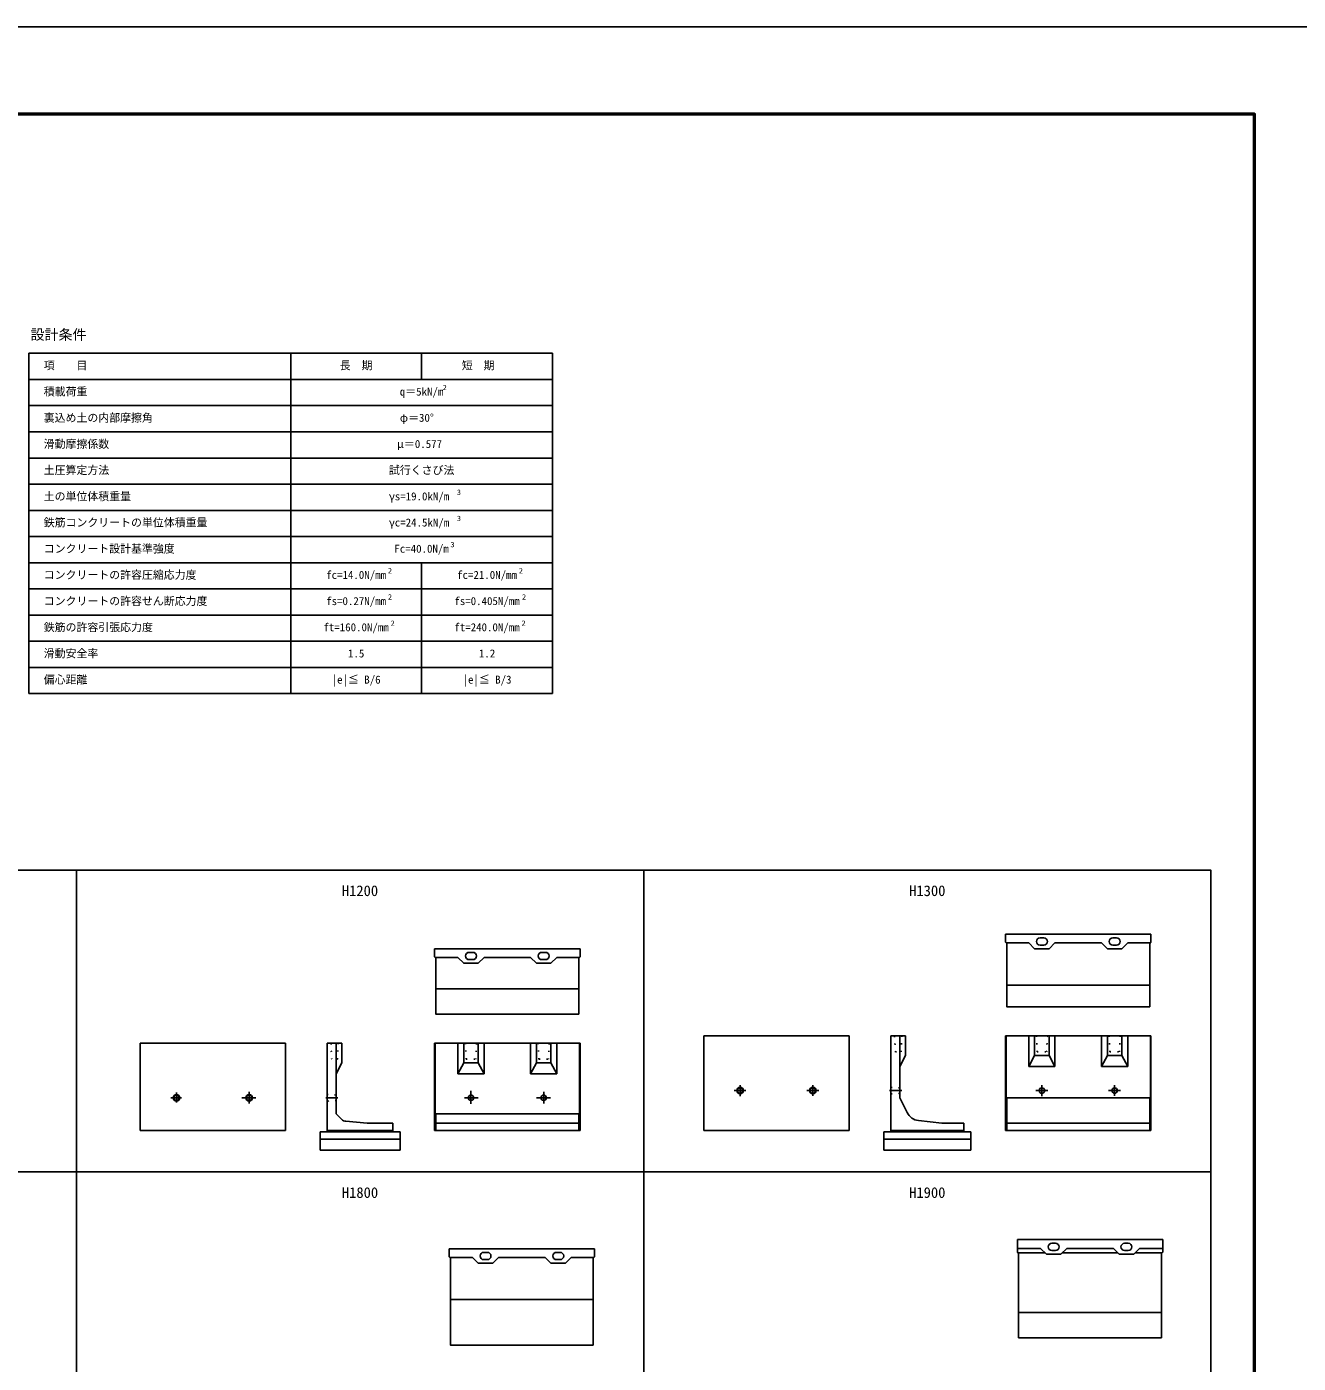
# Model space of a CAD drawing. Units: millimetres, scale not verified. Extents: x -50400 to 50400, y -17820 to 17820.
# Drawn here: x -18083 to -600, y -557 to 17820 of the extents above; entities that cross this region are included whole.
import ezdxf
from ezdxf.enums import TextEntityAlignment as Align

# ---------------------------------------------------------------- set-up
doc = ezdxf.new("R2010")
doc.units = ezdxf.units.MM
doc.header["$LTSCALE"] = 60
doc.linetypes.add('DOTTED', pattern=[1.75, 0.25, -1.5])
doc.linetypes.add('LONG_DASHED_DOTTED', pattern=[15.25, 12, -1.5, 0.25, -1.5])
for name, color, linetype, lineweight in [('0-0_CENTER', 7, 'LONG_DASHED_DOTTED', 25), ('0-2_Defpoints', 5, 'Continuous', 25), ('0-4_HYO', 3, 'Continuous', 25), ('0-6_OUTLINE', 1, 'Continuous', 25), ('0-7_OUTLINE2', 4, 'DOTTED', 25), ('0-8_TXT', 7, 'Continuous', 25), ('0-9_WAKU', 3, 'Continuous', 25)]:
    doc.layers.add(name, color=color, linetype=linetype, lineweight=lineweight)
doc.styles.add('ＭＳ ゴシック', font='')
doc.styles.get('ＭＳ ゴシック').set_extended_font_data('MS Gothic')

msp = doc.modelspace()

# ---------------------------------------------------------------- linework, layer by layer
at = {"layer": '0-0_CENTER'}
for p, q in [((-16025, 3166), (-16025, 3026.42)), ((-15025, 3175.69), (-15025, 3014.78)), ((-11975, 3188.21), (-11975, 3009.16)), ((-10975, 3175.69), (-10975, 3014.78)), ((-8356.92, 3192.61), (-8194.09, 3192.61)), ((-8275, 3268.38), (-8275, 3116.04)), ((-7357.19, 3192.61), (-7193.69, 3192.61)), ((-7275, 3267.18), (-7275, 3117.72)), ((-6052.72, 3192.61), (-6218.75, 3192.61)), ((-4206.92, 3192.61), (-4044.09, 3192.61)), ((-4125, 3268.38), (-4125, 3116.04)), ((-3207.19, 3192.61), (-3043.69, 3192.61)), ((-3125, 3267.18), (-3125, 3117.72)), ((-16099.99, 3092.61), (-15953.15, 3092.61)), ((-15125.29, 3092.61), (-14930.9, 3092.61)), ((-13968.81, 3092.61), (-13804.02, 3092.61)), ((-12064.36, 3092.61), (-11877.52, 3092.61)), ((-11075.29, 3092.61), (-10880.9, 3092.61))]:
    msp.add_line(p, q, dxfattribs=at)
at = {"layer": '0-2_Defpoints'}
msp.add_lwpolyline([(-50400, -17820), (0, -17820), (0, 17820), (-50400, 17820)], close=True, dxfattribs=at)
at = {"layer": '0-4_HYO'}
for p, q in [((-18053.27, 13329.93), (-18053.27, 8649.93)), ((-18053.27, 13329.93), (-10853.27, 13329.93)), ((-14453.27, 13329.93), (-14453.27, 8649.93)), ((-12653.27, 13329.93), (-12653.27, 12969.93)), ((-10853.27, 13329.93), (-10853.27, 8649.93)), ((-18053.27, 12969.93), (-10853.27, 12969.93)), ((-18053.27, 12609.93), (-10853.27, 12609.93)), ((-18053.27, 12249.93), (-10853.27, 12249.93)), ((-18053.27, 11889.93), (-10853.27, 11889.93)), ((-18053.27, 11529.93), (-10853.27, 11529.93)), ((-18053.27, 11169.93), (-10853.27, 11169.93)), ((-18053.27, 10809.93), (-10853.27, 10809.93)), ((-18053.27, 10449.93), (-10853.27, 10449.93)), ((-12653.27, 10449.93), (-12653.27, 8649.93)), ((-18053.27, 10089.93), (-10853.27, 10089.93)), ((-18053.27, 9729.93), (-10853.27, 9729.93)), ((-18053.27, 9369.93), (-10853.27, 9369.93)), ((-18053.27, 9009.93), (-10853.27, 9009.93)), ((-18053.27, 8649.93), (-10853.27, 8649.93))]:
    msp.add_line(p, q, dxfattribs=at)
for points in [[(-25200, 2072.61), (-17400, 2072.61), (-17400, 6222.61), (-25200, 6222.61)], [(-17400, 2072.61), (-9600, 2072.61), (-9600, 6222.61), (-17400, 6222.61)], [(-9600, 2072.61), (-1800, 2072.61), (-1800, 6222.61), (-9600, 6222.61)], [(-25200, -3077.39), (-17400, -3077.39), (-17400, 2072.61), (-25200, 2072.61)], [(-17400, -3077.39), (-9600, -3077.39), (-9600, 2072.61), (-17400, 2072.61)], [(-9600, -3077.39), (-1800, -3077.39), (-1800, 2072.61), (-9600, 2072.61)]]:
    msp.add_lwpolyline(points, close=True, dxfattribs=at)
at = {"layer": '0-6_OUTLINE'}
for p, q in [((-4625, 5342.61), (-2625, 5342.61)), ((-2625, 5231.61), (-2625, 5342.61)), ((-4616, 5222.61), (-4305, 5222.61)), ((-4225, 5142.61), (-4305, 5222.61)), ((-4100, 5292.61), (-4150, 5292.61)), ((-4100, 5192.61), (-4150, 5192.61)), ((-4025, 5142.61), (-3945, 5222.61)), ((-3100, 5292.61), (-3150, 5292.61)), ((-3100, 5192.61), (-3150, 5192.61)), ((-3025, 5142.61), (-2945, 5222.61)), ((-2634, 5222.61), (-2945, 5222.61)), ((-2643, 5213.61), (-2625, 5231.61)), ((-2643, 4342.61), (-2643, 5213.61)), ((-12475, 5142.61), (-10475, 5142.61)), ((-12475, 5031.61), (-12475, 5142.61)), ((-12457, 5013.61), (-12475, 5031.61)), ((-12466, 5022.61), (-12155, 5022.61)), ((-11950, 5092.61), (-12000, 5092.61)), ((-11950, 4992.61), (-12000, 4992.61)), ((-11875, 4942.61), (-11795, 5022.61)), ((-11155, 5022.61), (-11795, 5022.61)), ((-11075, 4942.61), (-11155, 5022.61)), ((-10950, 5092.61), (-11000, 5092.61)), ((-10950, 4992.61), (-11000, 4992.61)), ((-10875, 4942.61), (-10795, 5022.61)), ((-10484, 5022.61), (-10795, 5022.61)), ((-10493, 5013.61), (-10475, 5031.61)), ((-10493, 4242.61), (-10493, 5013.61)), ((-10475, 5031.61), (-10475, 5142.61)), ((-4025, 5142.61), (-4225, 5142.61)), ((-3025, 5142.61), (-3225, 5142.61)), ((-10875, 4942.61), (-11074.26, 4942.61)), ((-2643, 4642.61), (-4607, 4642.61)), ((-10493, 4592.61), (-12457, 4592.61)), ((-8775, 2642.61), (-8775, 3942.61)), ((-8775, 3942.61), (-6775, 3942.61)), ((-6775, 2642.61), (-6775, 3942.61)), ((-6200, 3942.61), (-6000, 3942.61)), ((-6200, 2622.61), (-6200, 3942.61)), ((-6080, 3942.61), (-6080, 3092.61)), ((-6000, 3942.61), (-6000, 3672.61)), ((-4625, 2642.61), (-4625, 3942.61)), ((-4625, 3942.61), (-2625, 3942.61)), ((-4305, 3942.61), (-4305, 3522.61)), ((-4225, 3942.61), (-4225, 3672.61)), ((-4025, 3942.61), (-4025, 3672.61)), ((-3945, 3942.61), (-3945, 3522.61)), ((-3305, 3942.61), (-3305, 3522.61)), ((-3225, 3942.61), (-3225, 3672.61)), ((-3025, 3942.61), (-3025, 3672.61)), ((-2945, 3942.61), (-2945, 3522.61)), ((-2634, 3942.61), (-2634, 3092.61)), ((-2625, 2642.61), (-2625, 3942.61)), ((-16525, 3842.61), (-14525, 3842.61)), ((-16525, 3842.61), (-16525, 2642.61)), ((-14525, 3842.61), (-14525, 2642.61)), ((-13950, 2622.61), (-13950, 3842.61)), ((-13950, 3842.61), (-13750, 3842.61)), ((-13830, 3842.61), (-13830, 2872.61)), ((-13750, 3842.61), (-13750, 3572.61)), ((-12475, 2642.61), (-12475, 3842.61)), ((-12475, 3842.61), (-10475, 3842.61)), ((-12466, 2872.61), (-12466, 3842.61)), ((-12155, 3842.61), (-12155, 3422.61)), ((-12075, 3842.61), (-12075, 3572.61)), ((-11875, 3842.61), (-11875, 3572.61)), ((-11795, 3842.61), (-11795, 3422.61)), ((-11155, 3842.61), (-11155, 3422.61)), ((-11075, 3842.61), (-11075, 3572.61)), ((-10875, 3842.61), (-10875, 3572.61)), ((-10795, 3842.61), (-10795, 3422.61)), ((-10484, 2872.61), (-10484, 3842.61)), ((-10475, 2642.61), (-10475, 3842.61)), ((-13830, 3422.61), (-13750, 3572.61)), ((-12075, 3572.61), (-12155, 3422.61)), ((-12075, 3572.61), (-11875, 3572.61)), ((-11795, 3422.61), (-11875, 3572.61)), ((-11075, 3572.61), (-11155, 3422.61)), ((-11075, 3572.61), (-10875, 3572.61)), ((-10795, 3422.61), (-10875, 3572.61)), ((-6080, 3522.61), (-6000, 3672.61)), ((-4305, 3522.97), (-4225, 3672.61)), ((-4305, 3522.61), (-3945, 3522.61)), ((-4225, 3672.61), (-4025, 3672.61)), ((-3945, 3522.61), (-4025, 3672.61)), ((-3305, 3522.97), (-3225, 3672.61)), ((-3305, 3522.61), (-2945, 3522.61)), ((-3225, 3672.61), (-3025, 3672.61)), ((-2945, 3522.61), (-3025, 3672.61)), ((-12155, 3422.61), (-11795, 3422.61)), ((-11155, 3422.61), (-10795, 3422.61)), ((-5978.36, 2889.34), (-6080, 3092.61)), ((-4607, 3072.61), (-4616, 3092.61)), ((-4607, 2642.61), (-4607, 3072.61)), ((-2634, 3092.61), (-2643, 3072.61)), ((-2643, 2642.61), (-2643, 3072.61)), ((-13755.6, 2798.22), (-13830, 2872.61)), ((-13400, 2742.61), (-13693.94, 2769.34)), ((-12457, 2862.61), (-12466, 2872.61)), ((-12466, 2872.61), (-10484, 2872.61)), ((-12457, 2642.61), (-12457, 2862.61)), ((-10484, 2872.61), (-10493, 2862.61)), ((-10493, 2642.61), (-10493, 2862.61)), ((-5500, 2742.61), (-5822.58, 2780.12)), ((-14525, 2642.61), (-16525, 2642.61)), ((-12950, 2622.61), (-14050, 2622.61)), ((-14050, 2622.61), (-14050, 2372.61)), ((-13950, 2642.61), (-13050, 2642.61)), ((-12950, 2622.61), (-12950, 2372.61)), ((-10475, 2642.61), (-12475, 2642.61)), ((-12457, 2742.61), (-10493, 2742.61)), ((-8775, 2642.61), (-6775, 2642.61)), ((-5100, 2622.61), (-6300, 2622.61)), ((-6300, 2622.61), (-6300, 2372.61)), ((-5200, 2642.61), (-6200, 2642.61)), ((-5100, 2622.61), (-5100, 2372.61)), ((-4625, 2642.61), (-2625, 2642.61)), ((-4607, 2742.61), (-2643, 2742.61)), ((-12950, 2522.61), (-14050, 2522.61)), ((-5100, 2522.61), (-6300, 2522.61)), ((-12950, 2372.61), (-14050, 2372.61)), ((-5100, 2372.61), (-6300, 2372.61)), ((-4462.5, 1142.61), (-2462.5, 1142.61)), ((-2462.5, 1142.61), (-2462.5, 971.61)), ((-12275, 1017.61), (-10275, 1017.61)), ((-11750, 967.61), (-11800, 967.61)), ((-10750, 967.61), (-10800, 967.61)), ((-10275, 906.61), (-10275, 1017.61)), ((-4462.5, 1022.61), (-4142.5, 1022.61)), ((-4453.5, 962.61), (-4082.5, 962.61)), ((-4062.5, 942.61), (-4142.5, 1022.61)), ((-3862.5, 942.61), (-4062.5, 942.61)), ((-3937.5, 1092.61), (-3987.5, 1092.61)), ((-3937.5, 992.61), (-3987.5, 992.61)), ((-3862.5, 942.61), (-3782.5, 1022.61)), ((-3082.5, 962.61), (-3842.5, 962.61)), ((-3142.5, 1022.61), (-3782.5, 1022.61)), ((-3062.5, 942.61), (-3142.5, 1022.61)), ((-2862.5, 942.61), (-3062.5, 942.61)), ((-2937.5, 1092.61), (-2987.5, 1092.61)), ((-2937.5, 992.61), (-2987.5, 992.61)), ((-2862.5, 942.61), (-2782.5, 1022.61)), ((-2471.5, 962.61), (-2842.5, 962.61)), ((-2462.5, 1022.61), (-2782.5, 1022.61)), ((-2480.5, 953.61), (-2462.5, 971.61)), ((-2480.5, -207.39), (-2480.5, 953.61)), ((-12266, 897.61), (-11955, 897.61)), ((-11875, 817.61), (-11955, 897.61)), ((-11675, 817.61), (-11875, 817.61)), ((-11750, 867.61), (-11800, 867.61)), ((-11675, 817.61), (-11595, 897.61)), ((-10675, 817.61), (-10875, 817.61)), ((-10750, 867.61), (-10800, 867.61)), ((-10675, 817.61), (-10595, 897.61)), ((-10284, 897.61), (-10595, 897.61)), ((-10293, 888.61), (-10275, 906.61)), ((-10293, -307.39), (-10293, 888.61)), ((-10293, 317.61), (-12257, 317.61)), ((-2480.5, 142.61), (-4444.5, 142.61))]:
    msp.add_line(p, q, dxfattribs=at)
for points in [[(-4607, 5213.61), (-4625, 5231.61), (-4625, 5342.61)], [(-2643, 4342.61), (-4607, 4342.61), (-4607, 5213.61)], [(-3225, 5142.61), (-3305, 5222.61), (-3945, 5222.61)], [(-10493, 4242.61), (-12457, 4242.61), (-12457, 5013.61)], [(-11875, 4942.61), (-12075, 4942.61), (-12155, 5022.61)], [(-4616, 3942.61), (-4616, 3092.61), (-2634, 3092.61)], [(-13050, 2622.61), (-13050, 2742.61), (-13400, 2742.61)], [(-5200, 2622.61), (-5200, 2742.61), (-5500, 2742.61)], [(-4444.5, 953.61), (-4462.5, 971.61), (-4462.5, 1142.61)], [(-12257, 888.61), (-12275, 906.61), (-12275, 1017.61)], [(-2480.5, -207.39), (-4444.5, -207.39), (-4444.5, 953.61)], [(-10293, -307.39), (-12257, -307.39), (-12257, 888.61)], [(-10875, 817.61), (-10955, 897.61), (-11595, 897.61)]]:
    msp.add_lwpolyline(points, dxfattribs=at)
for centre, radius in [((-16025, 3092.61), 45), ((-16025, 3092.61), 37.5), ((-15025, 3092.61), 45), ((-15025, 3092.61), 37.5), ((-11975, 3092.61), 37.5), ((-10975, 3092.61), 37.5), ((-8275, 3192.61), 45), ((-8275, 3192.61), 37.5), ((-7275, 3192.61), 45), ((-7275, 3192.61), 37.5), ((-4125, 3192.61), 37.5), ((-3125, 3192.61), 37.5)]:
    msp.add_circle(centre, radius, dxfattribs=at)
for centre, radius, start, end in [((-4150, 5242.61), 50, 90, 270), ((-4100, 5242.61), 50, 270, 90), ((-3150, 5242.61), 50, 90, 270), ((-3100, 5242.61), 50, 270, 90), ((-12000, 5042.61), 50, 90, 270), ((-11950, 5042.61), 50, 270, 90), ((-11000, 5042.61), 50, 90, 270), ((-10950, 5042.61), 50, 270, 90), ((-13684.89, 2868.93), 100, 225, 264.80557), ((-5799.48, 2978.79), 200, 206.56505, 263.36749), ((-11800, 917.61), 50, 90, 270), ((-11750, 917.61), 50, 270, 90), ((-10800, 917.61), 50, 90, 270), ((-10750, 917.61), 50, 270, 90), ((-3987.5, 1042.61), 50, 90, 270), ((-3937.5, 1042.61), 50, 270, 90), ((-2987.5, 1042.61), 50, 90, 270), ((-2937.5, 1042.61), 50, 270, 90)]:
    msp.add_arc(centre, radius, start, end, dxfattribs=at)
at = {"layer": '0-7_OUTLINE2'}
for p, q in [((-6150, 3942.61), (-6140, 3722.61)), ((-4190, 3722.61), (-4200, 3942.61)), ((-4060, 3722.61), (-4050, 3942.61)), ((-3190, 3722.61), (-3200, 3942.61)), ((-3060, 3722.61), (-3050, 3942.61)), ((-13900, 3842.61), (-13890, 3622.61)), ((-13810, 3622.61), (-13800, 3842.61)), ((-12040, 3622.61), (-12050, 3842.61)), ((-11900, 3842.61), (-11910, 3622.61)), ((-11040, 3622.61), (-11050, 3842.61)), ((-10900, 3842.61), (-10910, 3622.61)), ((-4190, 3722.61), (-4060, 3722.61)), ((-3190, 3722.61), (-3060, 3722.61)), ((-13810, 3622.61), (-13890, 3622.61)), ((-12040, 3622.61), (-11910, 3622.61)), ((-11040, 3622.61), (-10910, 3622.61)), ((-13945, 3137.3), (-13950, 3142.61)), ((-13835, 3130.43), (-13945, 3137.3)), ((-13835, 3130.43), (-13830, 3135.11)), ((-6080, 3230.11), (-6200, 3237.61)), ((-6200, 3147.61), (-6080, 3155.11)), ((-13945, 3047.93), (-13950, 3042.61)), ((-13945, 3047.93), (-13835, 3054.8)), ((-13835, 3054.8), (-13830, 3050.11))]:
    msp.add_line(p, q, dxfattribs=at)
msp.add_lwpolyline([(-6140, 3722.61), (-6060, 3722.61), (-6050, 3942.61)], dxfattribs=at)
at = {"layer": '0-9_WAKU', "lineweight": 50}
msp.add_lwpolyline([(-49200, -16620), (-1200, -16620), (-1200, 16620), (-49200, 16620)], close=True, dxfattribs=at)

# ---------------------------------------------------------------- texts
at = {"layer": '0-8_TXT', "style": 'ＭＳ ゴシック'}
for s, height, p in [('設計条件', 140.8, (-18029.27, 13473.93)), ('長\u3000期', 110, (-13778.27, 13074.93)), ('短\u3000期', 110, (-12101.4, 13074.93)), ('項\u3000\u3000目', 110, (-17849.01, 13074.93)), ('積載荷重', 110, (-17849.01, 12714.93)), ('q＝5kN/m', 110, (-12953.27, 12714.93)), ('2', 73.31, (-12363.35, 12801.08)), ('裏込め土の内部摩擦角', 110, (-17849.01, 12354.93)), ('φ＝30°', 110, (-12953.27, 12354.93)), ('滑動摩擦係数', 110, (-17849.01, 11994.93)), ('μ＝0.577', 110, (-12990.77, 11994.93)), ('土圧算定方法', 110, (-17849.01, 11634.93)), ('試行くさび法', 110, (-13103.27, 11634.93)), ('土の単位体積重量', 110, (-17849.01, 11274.93)), ('γs=19.0kN/m', 110, (-13103.27, 11274.93)), ('3', 73.31, (-12169.03, 11361.08)), ('鉄筋コンクリートの単位体積重量', 110, (-17849.01, 10914.93)), ('γc=24.5kN/m', 110, (-13103.27, 10914.93)), ('3', 73.31, (-12169.03, 11001.08)), ('コンクリート設計基準強度', 110, (-17849.01, 10554.93)), ('Fc=40.0N/m', 110, (-13028.27, 10554.93)), ('3', 73.31, (-12256.65, 10641.08)), ('コンクリートの許容圧縮応力度', 110, (-17849.01, 10194.93)), ('fc=14.0N/mm', 110, (-13965.77, 10194.93)), ('2', 73.31, (-13117.09, 10281.08)), ('fc=21.0N/mm', 110, (-12165.77, 10194.93)), ('2', 73.31, (-11317.09, 10281.08)), ('コンクリートの許容せん断応力度', 110, (-17849.01, 9834.93)), ('fs=0.27N/mm', 110, (-13965.77, 9834.93)), ('2', 73.31, (-13117.09, 9921.08)), ('fs=0.405N/mm', 110, (-12203.27, 9834.93)), ('2', 73.31, (-11273.52, 9921.08)), ('鉄筋の許容引張応力度', 110, (-17849.01, 9474.93)), ('ft=160.0N/mm', 110, (-14003.27, 9474.93)), ('2', 73.31, (-13079.49, 9561.08)), ('ft=240.0N/mm', 110, (-12203.27, 9474.93)), ('2', 73.31, (-11279.49, 9561.08)), ('滑動安全率', 110, (-17849.01, 9114.93)), ('1.5', 110, (-13665.77, 9114.93)), ('1.2', 110, (-11865.77, 9114.93)), ('偏心距離', 110, (-17849.01, 8754.93)), ('|e|≦ B/6', 110, (-13890.77, 8754.93)), ('|e|≦ B/3', 110, (-12090.77, 8754.93)), ('H1200', 146.6, (-13750, 5822.61)), ('H1300', 146.6, (-5950, 5822.61)), ('H1800', 146.6, (-13750, 1672.61)), ('H1900', 146.6, (-5950, 1672.61))]:
    msp.add_text(s, height=height, dxfattribs=at).set_placement(p, align=Align.BOTTOM_LEFT)

doc.saveas('drawing.dxf')
